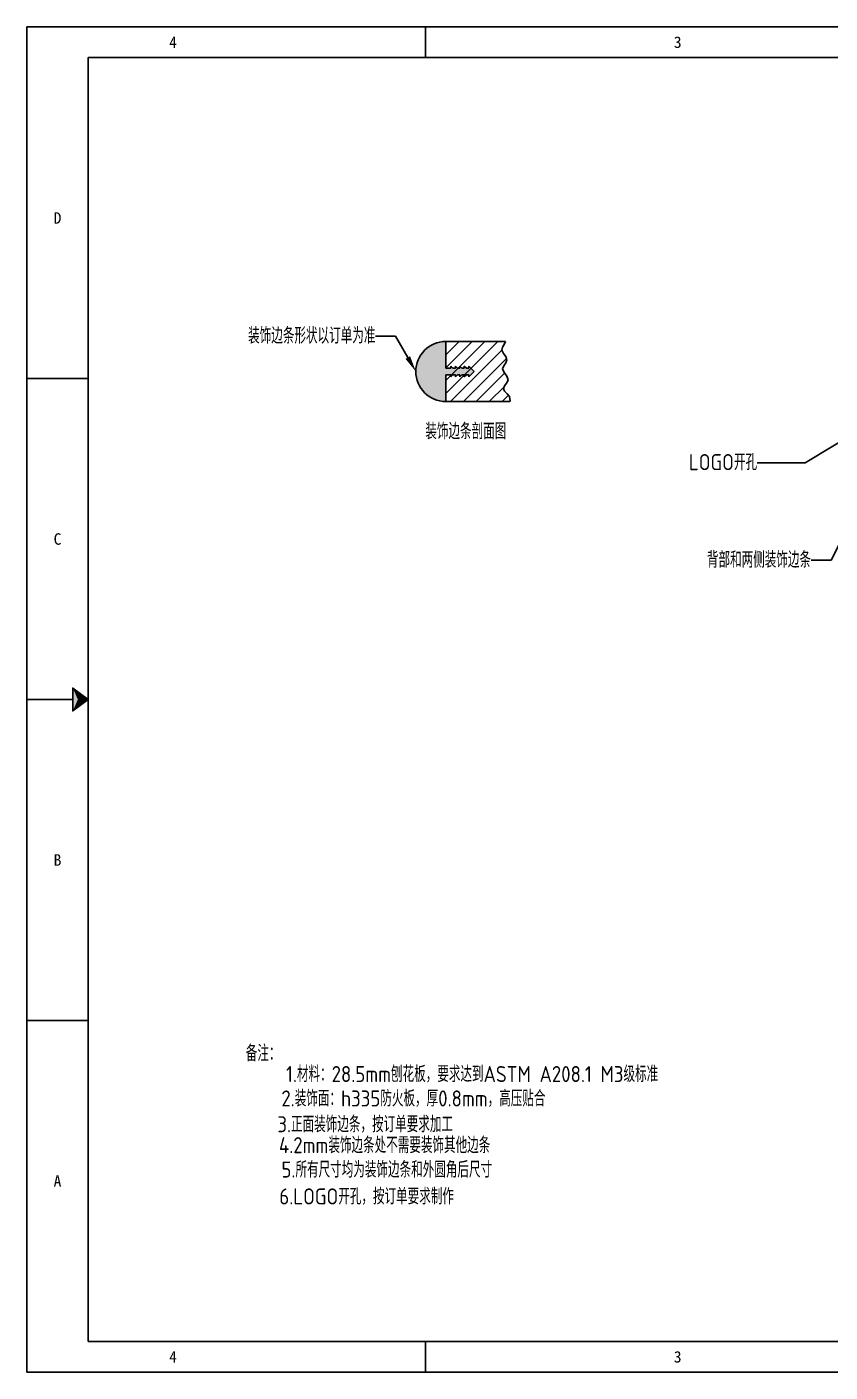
# Model space of a CAD drawing. Header units: millimetres. Extents: x -8883 to 24658, y -3888 to 19148.
# Drawn here: x 9181 to 11180, y 5433 to 8783 of the extents above; entities that cross this region are included whole.
import ezdxf
from ezdxf import colors
from ezdxf.entities.mleader import LeaderData, LeaderLine
from ezdxf.enums import TextEntityAlignment as Align
from ezdxf.math import Vec2, Vec3

# ---------------------------------------------------------------- set-up
doc = ezdxf.new("R2010")
doc.units = ezdxf.units.MM
doc.header["$MEASUREMENT"] = 0
doc.linetypes.add('DOT', pattern=[0.2, 0.1, -0.1])
for name, color, linetype in [('ATTACHMENT', 7, 'Continuous'), ('DIM', 254, 'Continuous'), ('print', 30, 'Continuous'), ('TITLEBLOCK', 7, 'Continuous')]:
    doc.layers.add(name, color=color, linetype=linetype)
doc.styles.add('Dartop', font='')
doc.styles.add('Dartop Text Style', font='gbenor.shx', dxfattribs={"bigfont": 'gbcbig.shx'})
doc.styles.get('Dartop').set_extended_font_data('FangSong_GB2312')

# ---------------------------------------------------------------- blocks, each defined once
blk = doc.blocks.new('*U226')
at = {"color": 254, "linetype": 'Continuous', "extrusion": (0, 0, -1)}
for points in [[(-0.833, 11), (-0.75, 10.812), (-0.75, 11.188)], [(-0.833, 11), (-0.75, 11.188), (-1, 11)], [(-0.833, 11), (-1, 11), (-0.75, 10.812)]]:
    blk.add_solid(points, dxfattribs=at)

msp = doc.modelspace()

# ---------------------------------------------------------------- hatches: boundary and pattern name
at = {"layer": 'ATTACHMENT', "linetype": 'Continuous'}
h = msp.add_hatch(color=256, dxfattribs=at)
edge = h.paths.add_edge_path()
edge.add_line((10241.391, 7916.924), (10247.434, 7916.924))
edge.add_line((10247.434, 7916.924), (10247.434, 7911.881))
edge.add_line((10247.434, 7911.881), (10252.495, 7916.924))
edge.add_line((10252.495, 7916.924), (10258.538, 7916.924))
edge.add_line((10258.538, 7916.924), (10258.538, 7911.881))
edge.add_line((10258.538, 7911.881), (10263.598, 7916.924))
edge.add_line((10263.598, 7916.924), (10269.641, 7916.924))
edge.add_line((10269.641, 7916.924), (10269.641, 7911.881))
edge.add_line((10269.641, 7911.881), (10274.702, 7916.924))
edge.add_line((10274.702, 7916.924), (10280.744, 7916.924))
edge.add_line((10280.744, 7916.924), (10280.744, 7911.881))
edge.add_line((10280.744, 7911.881), (10294.019, 7925.11))
edge.add_line((10280.744, 7938.338), (10294.019, 7925.11))
edge.add_line((10280.744, 7933.296), (10280.744, 7938.338))
edge.add_line((10274.702, 7933.296), (10280.744, 7933.296))
edge.add_line((10269.641, 7938.338), (10274.702, 7933.296))
edge.add_line((10269.641, 7933.296), (10269.641, 7938.338))
edge.add_line((10263.598, 7933.296), (10269.641, 7933.296))
edge.add_line((10258.538, 7938.338), (10263.598, 7933.296))
edge.add_line((10258.538, 7933.296), (10258.538, 7938.338))
edge.add_line((10252.495, 7933.296), (10258.538, 7933.296))
edge.add_line((10247.434, 7938.338), (10252.495, 7933.296))
edge.add_line((10247.434, 7933.296), (10247.434, 7938.338))
edge.add_line((10241.391, 7933.296), (10247.434, 7933.296))
edge.add_line((10236.331, 7938.338), (10241.391, 7933.296))
edge.add_line((10236.331, 7933.296), (10236.331, 7938.338))
edge.add_line((10223.761, 7933.296), (10236.331, 7933.296))
edge.add_line((10223.761, 7999.913), (10223.761, 7933.296))
edge.add_arc((10223.761, 7925.11), 74.803, 90, 270)
edge.add_line((10223.761, 7916.924), (10223.761, 7850.307))
edge.add_line((10223.761, 7916.924), (10236.331, 7916.924))
edge.add_line((10236.331, 7916.924), (10236.331, 7911.881))
edge.add_line((10236.331, 7911.881), (10241.391, 7916.924))

# ---------------------------------------------------------------- linework, layer by layer
for p, q in [((10223.761, 7966.651), (10257.023, 7999.913)), ((10223.761, 7934.624), (10289.05, 7999.913)), ((10223.761, 7902.596), (10321.078, 7999.913)), ((10223.761, 7870.569), (10353.105, 7999.913)), ((10223.761, 7999.913), (10223.761, 7933.296)), ((10223.761, 7999.913), (10372.142, 7999.913)), ((10235.527, 7850.307), (10363.237, 7978.017)), ((10363.179, 7978.136), (10364.763, 7986.114)), ((10367.017, 7970.225), (10363.179, 7978.136)), ((10364.763, 7986.114), (10369.411, 7994.26)), ((10369.411, 7994.26), (10372.142, 7999.913)), ((10267.554, 7850.307), (10374.693, 7957.445)), ((10372.859, 7962.381), (10367.017, 7970.225)), ((10367.669, 7939.259), (10372.904, 7946.905)), ((10375.79, 7954.491), (10372.859, 7962.381)), ((10372.904, 7946.905), (10375.79, 7954.491)), ((10223.761, 7933.296), (10236.331, 7933.296)), ((10223.761, 7916.924), (10223.761, 7850.307)), ((10223.761, 7916.924), (10236.331, 7916.924)), ((10236.331, 7933.296), (10236.331, 7938.338)), ((10236.331, 7938.338), (10241.391, 7933.296)), ((10236.331, 7911.881), (10241.391, 7916.924)), ((10236.331, 7916.924), (10236.331, 7911.881)), ((10241.391, 7933.296), (10247.434, 7933.296)), ((10241.391, 7916.924), (10247.434, 7916.924)), ((10247.434, 7933.296), (10247.434, 7938.338)), ((10247.434, 7938.338), (10252.495, 7933.296)), ((10247.434, 7911.881), (10252.495, 7916.924)), ((10247.434, 7916.924), (10247.434, 7911.881)), ((10252.495, 7933.296), (10258.538, 7933.296)), ((10252.495, 7916.924), (10258.538, 7916.924)), ((10258.538, 7933.296), (10258.538, 7938.338)), ((10258.538, 7938.338), (10263.598, 7933.296)), ((10258.538, 7911.881), (10263.598, 7916.924)), ((10258.538, 7916.924), (10258.538, 7911.881)), ((10263.598, 7933.296), (10269.641, 7933.296)), ((10263.598, 7916.924), (10269.641, 7916.924)), ((10269.641, 7933.296), (10269.641, 7938.338)), ((10269.641, 7938.338), (10274.702, 7933.296)), ((10269.641, 7911.881), (10274.702, 7916.924)), ((10269.641, 7916.924), (10269.641, 7911.881)), ((10274.702, 7933.296), (10280.744, 7933.296)), ((10274.702, 7916.924), (10280.744, 7916.924)), ((10280.744, 7933.296), (10280.744, 7938.338)), ((10280.744, 7938.338), (10294.019, 7925.11)), ((10280.744, 7911.881), (10294.019, 7925.11)), ((10280.744, 7916.924), (10280.744, 7911.881)), ((10299.582, 7850.307), (10369.925, 7920.65)), ((10364.756, 7931.634), (10367.669, 7939.259)), ((10368.553, 7922.419), (10364.756, 7931.634)), ((10375.661, 7913.257), (10368.553, 7922.419)), ((10378.943, 7904.048), (10375.661, 7913.257)), ((10331.609, 7850.307), (10369.419, 7888.117)), ((10367.12, 7882.767), (10370.058, 7889.604)), ((10370.059, 7876.252), (10367.12, 7882.767)), ((10370.058, 7889.604), (10375.55, 7896.767)), ((10376.399, 7869.835), (10370.059, 7876.252)), ((10375.55, 7896.767), (10378.943, 7904.048)), ((10223.761, 7850.307), (10382.793, 7850.307)), ((10363.637, 7850.307), (10379.49, 7866.16)), ((10382.096, 7863.063), (10376.399, 7869.835)), ((10383.445, 7851.686), (10382.096, 7863.063)), ((10382.793, 7850.307), (10383.445, 7851.686))]:
    msp.add_line(p, q, dxfattribs=at)
msp.add_arc((10223.761, 7925.11), 74.803, 90, 270, dxfattribs=at)
at = {"layer": 'print'}
msp.add_lwpolyline([(9180.617, 8783.364), (14017.997, 8783.364), (14017.997, 5433.009), (9180.617, 5433.009)], close=True, dxfattribs=at)
at = {"layer": 'TITLEBLOCK', "color": 0, "linetype": 'DOT'}
for p, q in [((9180.617, 8783.364), (13941.853, 8783.364)), ((9180.617, 5509.154), (9180.617, 8707.219)), ((13941.853, 5433.009), (9180.617, 5433.009))]:
    msp.add_line(p, q, dxfattribs=at)
at = {"layer": 'TITLEBLOCK', "color": 0}
for p, q in [((9180.617, 8783.364), (9180.617, 8707.219)), ((10172.704, 8707.219), (10172.704, 8783.364)), ((9332.906, 5509.154), (9332.906, 8707.219)), ((9332.906, 8707.219), (13865.709, 8707.219)), ((9332.906, 7907.703), (9180.617, 7907.703)), ((9294.834, 7108.186), (9180.617, 7108.186)), ((9332.906, 6308.67), (9180.617, 6308.67)), ((9180.617, 5509.154), (9180.617, 5433.009)), ((13865.709, 5509.154), (9332.906, 5509.154)), ((10172.704, 5433.009), (10172.704, 5509.154))]:
    msp.add_line(p, q, dxfattribs=at)
msp.add_lwpolyline([(9332.906, 7108.186), (9294.834, 7079.632), (9294.834, 7136.741), (9332.906, 7108.186)], close=True, dxfattribs=at)

# ---------------------------------------------------------------- block references
at = {"layer": 'TITLEBLOCK', "color": 0, "linetype": 'Continuous', "xscale": 152.2888407109637, "yscale": 152.2888407109637, "zscale": 152.2888407109637}
msp.add_blockref('*U226', (9180.617, 5433.009), dxfattribs=at)

# ---------------------------------------------------------------- texts
at = {"layer": 'DIM', "style": 'Dartop Text Style'}
for s, p in [('装饰边条剖面图', (10273.381, 7776.383)), ('备注：', (9768.781, 6227.277)), ('1.材料：28.5mm刨花板，要求达到ASTM A208.1 M3级标准', (10289.075, 6175.293)), ('2.装饰面：h335防火板，厚0.8mm，高压贴合           ', (10262.286, 6114.529)), ('3.正面装饰边条，按订单要求加工                    ', (10239.786, 6050.28)), ('4.2mm装饰边条处不需要装饰其他边条                 ', (10255.619, 5998.192)), ('5.所有尺寸均为装饰边条和外圆角后尺寸              ', (10228.462, 5937.428)), ('6.LOGO开孔，按订单要求制作              ', (10178.217, 5870.54))]:
    msp.add_text(s, height=40, dxfattribs=at).set_placement(p, align=Align.MIDDLE_CENTER)
at = {"layer": 'TITLEBLOCK', "color": 0, "style": 'Dartop'}
for s, p in [('4', (9544.513, 8745.291)), ('3', (10800.896, 8745.291)), ('D', (9256.762, 8307.461)), ('C', (9256.762, 7507.945)), ('B', (9256.762, 6708.428)), ('A', (9256.762, 5908.912)), ('4', (9544.513, 5471.081)), ('3', (10800.896, 5471.081))]:
    msp.add_text(s, height=28.554, dxfattribs=at).set_placement(p, align=Align.MIDDLE_CENTER)

# ---------------------------------------------------------------- leaders
at = {"layer": 'DIM'}
ml = msp.add_multileader_mtext('Standard', dxfattribs=at)
ml.set_content('装饰边条形状以订单为准', color=256, style='Dartop Text Style')
ml.set_leader_properties()
ml.build(insert=Vec2(0, 0))
ml.multileader.update_dxf_attribs({"dogleg_length": 0.36, "arrow_head_size": 40})
ctx = ml.context
ctx.base_point, ctx.char_height, ctx.arrow_head_size, ctx.landing_gap_size, ctx.plane_origin = Vec3(9733.182, 8012.938), 40, 40, 0.09, Vec3(10375.728, 8174.175)
ctx.text_align_type = 2
notes = []
notes.append((ctx, [(0, (1, 1, 0), (10098.66, 8012.938), (-1, 0), 50.298, [(0, [(10148.958, 7925.11)], 0, [])])]))
ctx.mtext.insert, ctx.mtext.alignment, ctx.mtext.flow_direction = Vec3(10048.272, 8034.482), 3, 5
ml = msp.add_multileader_mtext('Standard', dxfattribs=at)
ml.set_content('LOGO开孔', color=256, style='Dartop Text Style')
ml.set_leader_properties()
ml.build(insert=Vec2(0, 0))
ml.multileader.update_dxf_attribs({"dogleg_length": 0.36, "arrow_head_size": 40})
ctx = ml.context
ctx.base_point, ctx.char_height, ctx.arrow_head_size, ctx.landing_gap_size, ctx.plane_origin = Vec3(10843.595, 7698.014), 40, 40, 0.09, Vec3(11248.421, 7597.419)
ctx.text_align_type = 2
notes.append((ctx, [(0, (1, 1, 0), (11118.514, 7698.014), (-1, 0), 119.935, [(0, [(11345.725, 7834.309)], 0, [])])]))
ctx.mtext.insert, ctx.mtext.alignment, ctx.mtext.flow_direction = Vec3(10998.489, 7719.338), 3, 5
ml = msp.add_multileader_mtext('Standard', dxfattribs=at)
ml.set_content('背部和两侧装饰边条', color=256, style='Dartop Text Style')
ml.set_leader_properties()
ml.build(insert=Vec2(0, 0))
ml.multileader.update_dxf_attribs({"dogleg_length": 0.36, "arrow_head_size": 40})
ctx = ml.context
ctx.base_point, ctx.char_height, ctx.arrow_head_size, ctx.landing_gap_size, ctx.plane_origin = Vec3(10875.203, 7454.812), 40, 40, 0.09, Vec3(11460.397, 7616.05)
ctx.text_align_type = 2
notes.append((ctx, [(0, (1, 1, 0), (11183.328, 7454.812), (-1, 0), 50.298, [(0, [(11243.725, 7575.309)], 0, [])])]))
ctx.mtext.insert, ctx.mtext.alignment, ctx.mtext.flow_direction = Vec3(11132.94, 7476.356), 3, 5
for ctx, leaders in notes:
    for number, flags, end, landing, length, lines in leaders:
        leader = LeaderData()
        leader.index, (leader.has_last_leader_line, leader.has_dogleg_vector, leader.attachment_direction) = number, flags
        leader.last_leader_point, leader.dogleg_vector, leader.dogleg_length = Vec3(end), Vec3(landing), length
        for number, points, colour, breaks in lines:
            line = LeaderLine()
            line.index, line.vertices, line.color, line.breaks = number, Vec3.list(points), colors.encode_raw_color(colour), breaks
            leader.lines.append(line)
        ctx.leaders.append(leader)

doc.saveas('drawing.dxf')
